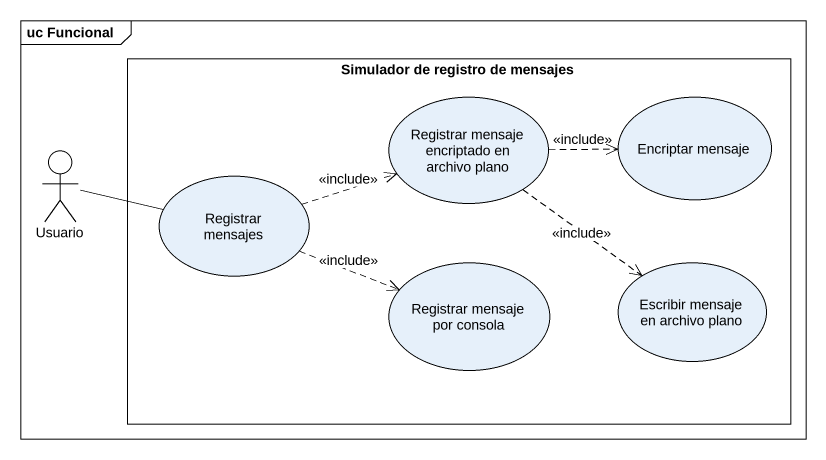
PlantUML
@startuml
mainframe uc Funcional
rectangle "Simulador de registro de mensajes" as Simulador_de_registro_de {
  usecase "Registrar mensaje encriptado en archivo plano" as Registrar_mensaje
  usecase "Encriptar mensaje" as Encriptar_mensaje
  usecase "Registrar mensajes" as Registrar_mensajes
  usecase "Registrar mensaje por consola" as Registrar_mensaje_por
  usecase "Escribir mensaje en archivo plano" as Escribir_mensaje_en_archivo
}
actor Usuario
Usuario -right- Registrar_mensajes
Registrar_mensaje .right.> Encriptar_mensaje : <<include>>
Registrar_mensaje ..> Escribir_mensaje_en_archivo : <<include>>
Registrar_mensajes .right.> Registrar_mensaje : <<include>>
Registrar_mensajes .right.> Registrar_mensaje_por : <<include>>
@enduml
